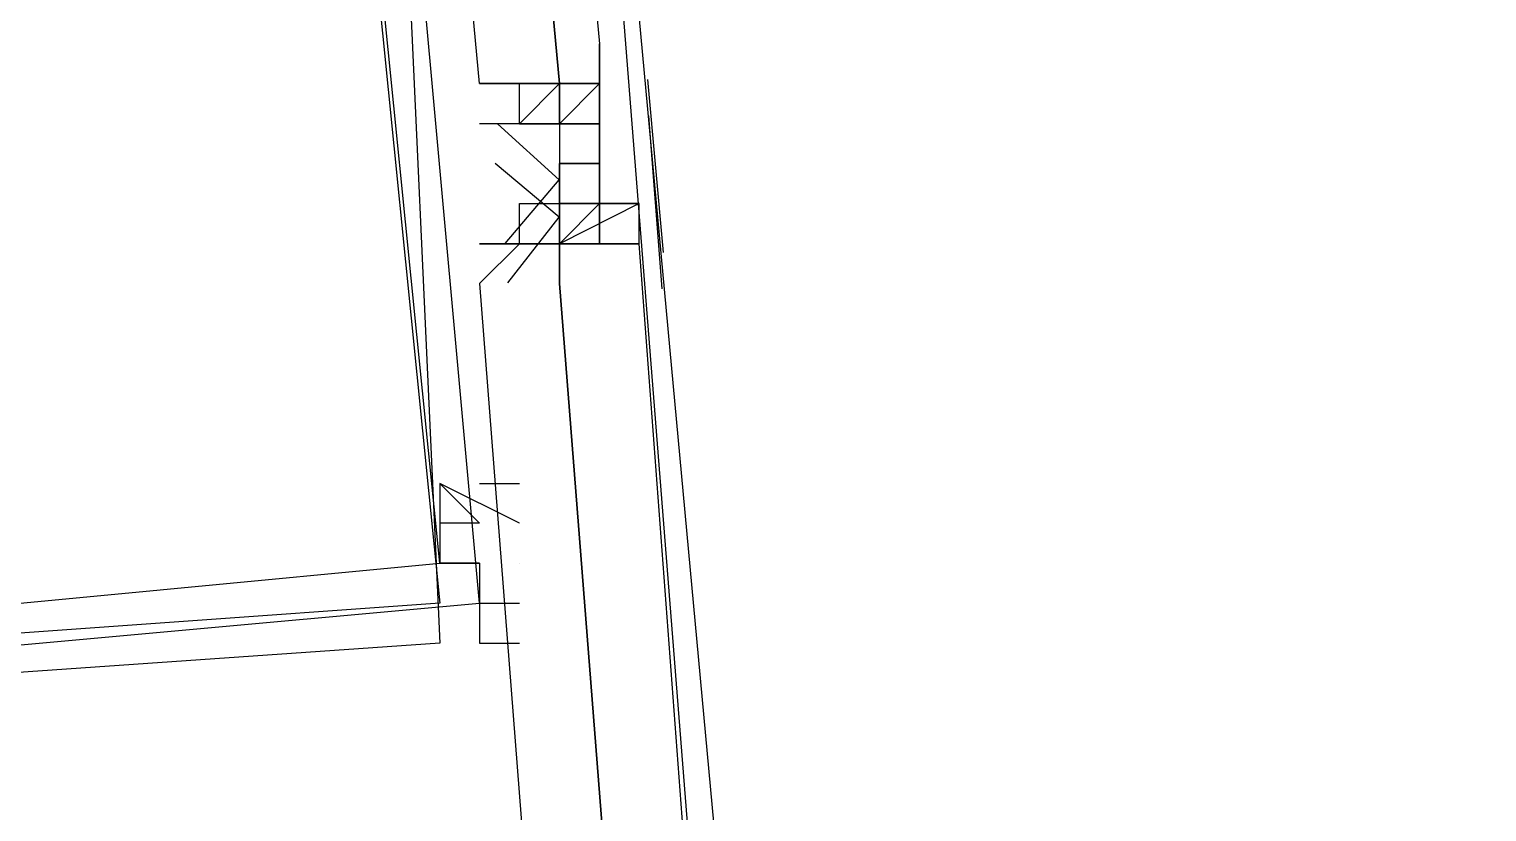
# Model space of a CAD drawing. Header units: feet. Extents: x -84 to 198, y -22 to 181.
# Drawn here: x 137.3697 to 137.8561, y 122.6148 to 122.876 of the extents above; entities that cross this region are included whole.
import ezdxf

# ---------------------------------------------------------------- set-up
doc = ezdxf.new("R2010")
doc.units = ezdxf.units.FT
doc.layers.add('A-LINEA', color=7, linetype='CONTINUOUS')

msp = doc.modelspace()

# ---------------------------------------------------------------- linework, layer by layer
at = {"layer": 'A-LINEA'}
for p, q in [((137.56, 122.8578), (137.56, 122.8711)), ((137.56, 122.8578), (137.56, 122.8711)), ((137.52, 122.8578), (137.52, 122.8578)), ((137.52, 122.8578), (137.52, 122.8578)), ((137.52, 122.8578), (137.52, 122.8578)), ((137.52, 122.8578), (137.52, 122.8578)), ((137.52, 122.8578), (137.52, 122.8578)), ((137.52, 122.8578), (137.52, 122.8578)), ((137.52, 122.8578), (137.52, 122.8578)), ((137.52, 122.8578), (137.52, 122.8578)), ((137.5333, 122.8578), (137.5333, 122.8578)), ((137.5333, 122.8578), (137.5333, 122.8578)), ((137.5333, 122.8444), (137.5333, 122.8578)), ((137.5333, 122.8578), (137.5333, 122.8578)), ((137.5333, 122.8578), (137.5333, 122.8578)), ((137.5333, 122.8578), (137.5333, 122.8578)), ((137.5467, 122.8578), (137.5333, 122.8578)), ((137.5333, 122.8578), (137.5333, 122.8578)), ((137.5333, 122.8578), (137.5333, 122.8578)), ((137.5333, 122.8578), (137.5333, 122.8578)), ((137.5333, 122.8578), (137.5333, 122.8578)), ((137.5333, 122.8578), (137.5333, 122.8578)), ((137.5333, 122.8578), (137.5333, 122.8578)), ((137.5333, 122.8578), (137.5333, 122.8578)), ((137.5333, 122.8444), (137.5333, 122.8578)), ((137.5333, 122.8578), (137.5333, 122.8578)), ((137.5333, 122.8578), (137.5333, 122.8578)), ((137.5333, 122.8578), (137.5333, 122.8578)), ((137.5467, 122.8578), (137.5333, 122.8578)), ((137.5333, 122.8578), (137.5333, 122.8578)), ((137.5333, 122.8578), (137.5333, 122.8578)), ((137.5333, 122.8578), (137.5333, 122.8578)), ((137.5333, 122.8578), (137.5333, 122.8578)), ((137.5333, 122.8578), (137.5333, 122.8578)), ((137.5467, 122.8578), (137.5467, 122.8578)), ((137.5467, 122.8444), (137.5467, 122.8578)), ((137.5467, 122.8578), (137.5467, 122.8578)), ((137.5467, 122.8578), (137.5467, 122.8578)), ((137.5467, 122.8578), (137.5467, 122.8578)), ((137.5467, 122.8578), (137.5467, 122.8578)), ((137.5467, 122.8578), (137.5467, 122.8578)), ((137.5467, 122.8578), (137.5467, 122.8578)), ((137.5467, 122.8578), (137.5467, 122.8578)), ((137.5467, 122.8578), (137.5467, 122.8578)), ((137.5467, 122.8578), (137.5467, 122.8578)), ((137.5467, 122.8578), (137.56, 122.8578)), ((137.5467, 122.8444), (137.5467, 122.8578)), ((137.5467, 122.8578), (137.56, 122.8578)), ((137.5467, 122.8578), (137.5467, 122.8578)), ((137.56, 122.8578), (137.5467, 122.8578)), ((137.5467, 122.8578), (137.5467, 122.8578)), ((137.5467, 122.8578), (137.5467, 122.8578)), ((137.56, 122.8578), (137.5467, 122.8578)), ((137.5467, 122.8578), (137.5467, 122.8578)), ((137.5467, 122.8578), (137.5467, 122.8578)), ((137.5467, 122.8578), (137.5467, 122.8444)), ((137.5467, 122.8578), (137.5467, 122.8578)), ((137.5467, 122.8578), (137.5467, 122.8444)), ((137.5467, 122.8578), (137.5467, 122.8578)), ((137.5467, 122.8578), (137.5467, 122.8578)), ((137.5467, 122.8578), (137.5467, 122.8578)), ((137.5467, 122.8578), (137.5467, 122.8578)), ((137.5467, 122.8578), (137.5467, 122.8578)), ((137.5467, 122.8444), (137.5467, 122.8578)), ((137.5467, 122.8444), (137.5467, 122.8578)), ((137.5467, 122.8578), (137.5467, 122.8578)), ((137.5467, 122.8444), (137.5467, 122.8578)), ((137.5467, 122.8578), (137.5467, 122.8578)), ((137.5467, 122.8578), (137.5467, 122.8578)), ((137.5467, 122.8578), (137.5467, 122.8578)), ((137.5467, 122.8578), (137.5467, 122.8578)), ((137.5467, 122.8578), (137.5467, 122.8578)), ((137.5467, 122.8578), (137.5467, 122.8578)), ((137.5467, 122.8578), (137.5467, 122.8578)), ((137.5467, 122.8578), (137.5467, 122.8578)), ((137.5467, 122.8578), (137.5467, 122.8578)), ((137.5467, 122.8578), (137.56, 122.8578)), ((137.5467, 122.8444), (137.5467, 122.8578)), ((137.5467, 122.8578), (137.56, 122.8578)), ((137.5467, 122.8578), (137.5467, 122.8578)), ((137.56, 122.8578), (137.5467, 122.8578)), ((137.5467, 122.8578), (137.5467, 122.8578)), ((137.5467, 122.8578), (137.5467, 122.8578)), ((137.56, 122.8578), (137.5467, 122.8578)), ((137.5467, 122.8578), (137.5467, 122.8578)), ((137.5467, 122.8578), (137.5467, 122.8578)), ((137.5467, 122.8578), (137.5467, 122.8444)), ((137.5467, 122.8578), (137.5467, 122.8578)), ((137.5467, 122.8578), (137.5467, 122.8444)), ((137.5467, 122.8578), (137.5467, 122.8578)), ((137.5467, 122.8578), (137.5467, 122.8578)), ((137.5467, 122.8578), (137.5467, 122.8578)), ((137.5467, 122.8578), (137.5467, 122.8578)), ((137.5467, 122.8578), (137.5467, 122.8578)), ((137.5467, 122.8444), (137.5467, 122.8578)), ((137.5467, 122.8444), (137.5467, 122.8578)), ((137.56, 122.8578), (137.56, 122.8578)), ((137.56, 122.8578), (137.56, 122.8578)), ((137.56, 122.8578), (137.56, 122.8578)), ((137.56, 122.8444), (137.56, 122.8578)), ((137.56, 122.8578), (137.56, 122.8578)), ((137.56, 122.8578), (137.56, 122.8578)), ((137.56, 122.8578), (137.56, 122.8578)), ((137.56, 122.8578), (137.56, 122.8578)), ((137.56, 122.8578), (137.56, 122.8578)), ((137.56, 122.8578), (137.56, 122.8578)), ((137.56, 122.8578), (137.56, 122.8578)), ((137.56, 122.8578), (137.56, 122.8578)), ((137.56, 122.8578), (137.56, 122.8578)), ((137.56, 122.8578), (137.56, 122.8578)), ((137.56, 122.8578), (137.56, 122.8578)), ((137.56, 122.8578), (137.56, 122.8578)), ((137.56, 122.8578), (137.56, 122.8578)), ((137.56, 122.8578), (137.56, 122.8578)), ((137.56, 122.8578), (137.56, 122.8444)), ((137.56, 122.8578), (137.56, 122.8578)), ((137.56, 122.8578), (137.56, 122.8578)), ((137.56, 122.8578), (137.56, 122.8578)), ((137.56, 122.8578), (137.56, 122.8578)), ((137.56, 122.8578), (137.56, 122.8578)), ((137.56, 122.8444), (137.56, 122.8578)), ((137.56, 122.8578), (137.56, 122.8578)), ((137.56, 122.8578), (137.56, 122.8578)), ((137.56, 122.8578), (137.56, 122.8578)), ((137.56, 122.8578), (137.56, 122.8578)), ((137.56, 122.8578), (137.56, 122.8578)), ((137.56, 122.8578), (137.56, 122.8578)), ((137.56, 122.8578), (137.56, 122.8578)), ((137.56, 122.8578), (137.56, 122.8578)), ((137.56, 122.8578), (137.56, 122.8578)), ((137.56, 122.8578), (137.56, 122.8578)), ((137.56, 122.8578), (137.56, 122.8578)), ((137.56, 122.8578), (137.56, 122.8578)), ((137.56, 122.8578), (137.56, 122.8578)), ((137.56, 122.8578), (137.56, 122.8578)), ((137.56, 122.8578), (137.56, 122.8444)), ((137.56, 122.8578), (137.56, 122.8578)), ((137.56, 122.8578), (137.56, 122.8578)), ((137.576, 122.8592), (137.5813, 122.8014)), ((137.576, 122.8592), (137.5813, 122.8014)), ((137.5764, 122.8471), (137.5808, 122.7893)), ((137.5764, 122.8471), (137.5808, 122.7893)), ((137.5333, 122.8444), (137.5467, 122.8444)), ((137.5333, 122.8444), (137.5333, 122.8444)), ((137.5333, 122.8444), (137.5333, 122.8444)), ((137.5333, 122.8444), (137.5333, 122.8444)), ((137.5333, 122.8444), (137.5467, 122.8444)), ((137.5333, 122.8444), (137.5333, 122.8444)), ((137.5333, 122.8444), (137.5333, 122.8444)), ((137.5333, 122.8444), (137.5467, 122.8444)), ((137.5333, 122.8444), (137.5333, 122.8444)), ((137.5333, 122.8444), (137.5333, 122.8444)), ((137.5333, 122.8444), (137.5333, 122.8444)), ((137.5333, 122.8444), (137.5333, 122.8444)), ((137.5333, 122.8444), (137.5333, 122.8444)), ((137.5333, 122.8444), (137.5333, 122.8444)), ((137.5333, 122.8444), (137.5333, 122.8444)), ((137.5333, 122.8444), (137.5333, 122.8444)), ((137.5333, 122.8444), (137.5333, 122.8444)), ((137.5333, 122.8444), (137.5333, 122.8444)), ((137.5333, 122.8444), (137.5333, 122.8444)), ((137.5333, 122.8444), (137.5333, 122.8444)), ((137.5333, 122.8444), (137.5333, 122.8444)), ((137.5333, 122.8444), (137.5333, 122.8444)), ((137.5467, 122.8444), (137.5333, 122.8444)), ((137.5333, 122.8444), (137.5333, 122.8444)), ((137.5333, 122.8444), (137.5467, 122.8444)), ((137.5333, 122.8444), (137.5333, 122.8444)), ((137.5333, 122.8444), (137.5333, 122.8444)), ((137.5333, 122.8444), (137.5333, 122.8444)), ((137.5333, 122.8444), (137.5467, 122.8444)), ((137.5333, 122.8444), (137.5333, 122.8444)), ((137.5333, 122.8444), (137.5333, 122.8444)), ((137.5333, 122.8444), (137.5467, 122.8444)), ((137.5333, 122.8444), (137.5333, 122.8444)), ((137.5333, 122.8444), (137.5333, 122.8444)), ((137.5333, 122.8444), (137.5333, 122.8444)), ((137.5333, 122.8444), (137.5333, 122.8444)), ((137.5333, 122.8444), (137.5333, 122.8444)), ((137.5333, 122.8444), (137.5333, 122.8444)), ((137.5333, 122.8444), (137.5333, 122.8444)), ((137.5333, 122.8444), (137.5333, 122.8444)), ((137.5333, 122.8444), (137.5333, 122.8444)), ((137.5333, 122.8444), (137.5333, 122.8444)), ((137.5333, 122.8444), (137.5333, 122.8444)), ((137.5333, 122.8444), (137.5333, 122.8444)), ((137.5333, 122.8444), (137.5333, 122.8444)), ((137.5333, 122.8444), (137.5333, 122.8444)), ((137.5467, 122.8444), (137.5333, 122.8444)), ((137.5333, 122.8444), (137.5333, 122.8444)), ((137.5467, 122.8444), (137.5467, 122.8444)), ((137.5467, 122.8444), (137.5467, 122.8444)), ((137.5467, 122.8444), (137.5467, 122.8444)), ((137.5467, 122.8444), (137.5467, 122.8444)), ((137.5467, 122.8444), (137.5467, 122.8444)), ((137.5467, 122.8444), (137.5467, 122.8444)), ((137.5467, 122.8444), (137.5467, 122.8444)), ((137.5467, 122.8444), (137.5467, 122.8444)), ((137.5467, 122.8444), (137.5467, 122.8444)), ((137.5467, 122.8444), (137.5467, 122.8444)), ((137.5467, 122.8444), (137.5467, 122.8444)), ((137.5467, 122.8444), (137.5467, 122.8444)), ((137.5467, 122.8444), (137.5467, 122.8444)), ((137.5467, 122.8444), (137.5467, 122.8444)), ((137.5467, 122.8444), (137.5467, 122.8444)), ((137.5467, 122.8444), (137.5467, 122.8444)), ((137.5467, 122.8444), (137.5467, 122.8444)), ((137.5467, 122.8444), (137.5467, 122.8444)), ((137.5467, 122.8444), (137.5467, 122.8444)), ((137.5467, 122.8444), (137.5467, 122.8444)), ((137.5467, 122.8444), (137.5467, 122.8444)), ((137.5467, 122.8444), (137.5467, 122.8444)), ((137.5467, 122.8444), (137.5467, 122.8444)), ((137.5467, 122.8444), (137.5467, 122.8444)), ((137.5467, 122.8444), (137.5467, 122.8444)), ((137.5467, 122.8444), (137.5467, 122.8444)), ((137.5467, 122.8444), (137.5467, 122.8444)), ((137.5467, 122.8444), (137.5467, 122.8444)), ((137.56, 122.8444), (137.5467, 122.8444)), ((137.5467, 122.8444), (137.5467, 122.8444)), ((137.5467, 122.8444), (137.5467, 122.8444)), ((137.5467, 122.8444), (137.5467, 122.8444)), ((137.5467, 122.8444), (137.5467, 122.8444)), ((137.5467, 122.8444), (137.5467, 122.8444)), ((137.5467, 122.8444), (137.5467, 122.8444)), ((137.5467, 122.8444), (137.5467, 122.8444)), ((137.5467, 122.8444), (137.5467, 122.8444)), ((137.5467, 122.8444), (137.5467, 122.8444)), ((137.5467, 122.8444), (137.5467, 122.8444)), ((137.5467, 122.8444), (137.5467, 122.8444)), ((137.5467, 122.8444), (137.56, 122.8444)), ((137.5467, 122.8444), (137.5467, 122.8444)), ((137.5467, 122.8444), (137.5467, 122.8311)), ((137.5467, 122.8444), (137.5467, 122.8311)), ((137.5467, 122.8444), (137.56, 122.8444)), ((137.5467, 122.8444), (137.5467, 122.8311)), ((137.5467, 122.8444), (137.56, 122.8444)), ((137.5467, 122.8444), (137.5467, 122.8444)), ((137.5467, 122.8444), (137.56, 122.8444)), ((137.5467, 122.8444), (137.5467, 122.8444)), ((137.5467, 122.8444), (137.5467, 122.8444)), ((137.5467, 122.8444), (137.5467, 122.8444)), ((137.5467, 122.8444), (137.5467, 122.8444)), ((137.5467, 122.8444), (137.5467, 122.8444)), ((137.5467, 122.8444), (137.5467, 122.8444)), ((137.5467, 122.8444), (137.5467, 122.8444)), ((137.5467, 122.8444), (137.5467, 122.8444)), ((137.5467, 122.8444), (137.5467, 122.8444)), ((137.5467, 122.8444), (137.5467, 122.8444)), ((137.5467, 122.8444), (137.5467, 122.8444)), ((137.5467, 122.8444), (137.5467, 122.8444)), ((137.5467, 122.8444), (137.5467, 122.8444)), ((137.5467, 122.8444), (137.5467, 122.8444)), ((137.5467, 122.8444), (137.5467, 122.8444)), ((137.5467, 122.8444), (137.5467, 122.8444)), ((137.5467, 122.8444), (137.5467, 122.8444)), ((137.5467, 122.8444), (137.5467, 122.8444)), ((137.5467, 122.8444), (137.5467, 122.8444)), ((137.5467, 122.8444), (137.5467, 122.8444)), ((137.5467, 122.8444), (137.5467, 122.8444)), ((137.5467, 122.8444), (137.5467, 122.8444)), ((137.5467, 122.8444), (137.5467, 122.8444)), ((137.5467, 122.8444), (137.5467, 122.8444)), ((137.5467, 122.8444), (137.5467, 122.8444)), ((137.5467, 122.8444), (137.5467, 122.8444)), ((137.5467, 122.8444), (137.5467, 122.8444)), ((137.5467, 122.8444), (137.5467, 122.8444)), ((137.5467, 122.8444), (137.5467, 122.8444)), ((137.5467, 122.8444), (137.5467, 122.8444)), ((137.5467, 122.8444), (137.5467, 122.8444)), ((137.5467, 122.8444), (137.5467, 122.8444)), ((137.5467, 122.8444), (137.5467, 122.8444)), ((137.5467, 122.8444), (137.5467, 122.8444)), ((137.5467, 122.8444), (137.5467, 122.8444)), ((137.5467, 122.8444), (137.5467, 122.8444)), ((137.5467, 122.8444), (137.5467, 122.8444)), ((137.5467, 122.8444), (137.5467, 122.8444)), ((137.56, 122.8444), (137.5467, 122.8444)), ((137.5467, 122.8444), (137.5467, 122.8444)), ((137.5467, 122.8444), (137.5467, 122.8444)), ((137.5467, 122.8444), (137.5467, 122.8444)), ((137.5467, 122.8444), (137.5467, 122.8444)), ((137.5467, 122.8444), (137.5467, 122.8444)), ((137.5467, 122.8444), (137.5467, 122.8444)), ((137.5467, 122.8444), (137.5467, 122.8444)), ((137.5467, 122.8444), (137.5467, 122.8444)), ((137.5467, 122.8444), (137.5467, 122.8444)), ((137.5467, 122.8444), (137.5467, 122.8444)), ((137.5467, 122.8444), (137.5467, 122.8444)), ((137.5467, 122.8444), (137.56, 122.8444)), ((137.5467, 122.8444), (137.5467, 122.8444)), ((137.5467, 122.8444), (137.5467, 122.8311)), ((137.5467, 122.8444), (137.5467, 122.8311)), ((137.5467, 122.8444), (137.56, 122.8444)), ((137.5467, 122.8444), (137.5467, 122.8311)), ((137.5467, 122.8444), (137.56, 122.8444)), ((137.5467, 122.8444), (137.5467, 122.8444)), ((137.5467, 122.8444), (137.56, 122.8444)), ((137.5467, 122.8444), (137.5467, 122.8444)), ((137.5467, 122.8444), (137.5467, 122.8444)), ((137.5467, 122.8444), (137.5467, 122.8444)), ((137.5467, 122.8444), (137.5467, 122.8444)), ((137.5467, 122.8444), (137.5467, 122.8444)), ((137.5467, 122.8444), (137.5467, 122.8444)), ((137.5467, 122.8444), (137.5467, 122.8444)), ((137.5467, 122.8444), (137.5467, 122.8444)), ((137.5467, 122.8444), (137.5467, 122.8444)), ((137.5467, 122.8444), (137.5467, 122.8444)), ((137.56, 122.8444), (137.56, 122.8444)), ((137.56, 122.8444), (137.56, 122.8444)), ((137.56, 122.8311), (137.56, 122.8444)), ((137.56, 122.8444), (137.56, 122.8444)), ((137.56, 122.8311), (137.56, 122.8444)), ((137.56, 122.8444), (137.56, 122.8444)), ((137.56, 122.8444), (137.56, 122.8444)), ((137.56, 122.8444), (137.56, 122.8444)), ((137.56, 122.8444), (137.56, 122.8444)), ((137.56, 122.8444), (137.56, 122.8444)), ((137.56, 122.8444), (137.56, 122.8444)), ((137.56, 122.8444), (137.56, 122.8444)), ((137.56, 122.8444), (137.56, 122.8444)), ((137.56, 122.8444), (137.56, 122.8444)), ((137.56, 122.8444), (137.56, 122.8444)), ((137.56, 122.8444), (137.56, 122.8444)), ((137.56, 122.8444), (137.56, 122.8444)), ((137.56, 122.8444), (137.56, 122.8444)), ((137.56, 122.8444), (137.56, 122.8311)), ((137.56, 122.8444), (137.56, 122.8444)), ((137.56, 122.8444), (137.56, 122.8444)), ((137.56, 122.8444), (137.56, 122.8311)), ((137.56, 122.8444), (137.56, 122.8444)), ((137.56, 122.8444), (137.56, 122.8444)), ((137.56, 122.8444), (137.56, 122.8444)), ((137.56, 122.8444), (137.56, 122.8444)), ((137.56, 122.8444), (137.56, 122.8444)), ((137.56, 122.8444), (137.56, 122.8444)), ((137.56, 122.8444), (137.56, 122.8444)), ((137.56, 122.8444), (137.56, 122.8444)), ((137.56, 122.8444), (137.56, 122.8444)), ((137.56, 122.8444), (137.56, 122.8444)), ((137.56, 122.8444), (137.56, 122.8444)), ((137.56, 122.8444), (137.56, 122.8444)), ((137.56, 122.8444), (137.56, 122.8444)), ((137.56, 122.8444), (137.56, 122.8444)), ((137.56, 122.8444), (137.56, 122.8444)), ((137.56, 122.8444), (137.56, 122.8444)), ((137.56, 122.8444), (137.56, 122.8444)), ((137.56, 122.8444), (137.56, 122.8444)), ((137.56, 122.8444), (137.56, 122.8444)), ((137.56, 122.8444), (137.56, 122.8444)), ((137.56, 122.8444), (137.56, 122.8444)), ((137.56, 122.8444), (137.56, 122.8444)), ((137.56, 122.8444), (137.56, 122.8444)), ((137.56, 122.8311), (137.56, 122.8444)), ((137.56, 122.8444), (137.56, 122.8444)), ((137.56, 122.8311), (137.56, 122.8444)), ((137.56, 122.8444), (137.56, 122.8444)), ((137.56, 122.8444), (137.56, 122.8444)), ((137.56, 122.8444), (137.56, 122.8444)), ((137.56, 122.8444), (137.56, 122.8444)), ((137.56, 122.8444), (137.56, 122.8444)), ((137.56, 122.8444), (137.56, 122.8444)), ((137.56, 122.8444), (137.56, 122.8444)), ((137.56, 122.8444), (137.56, 122.8444)), ((137.56, 122.8444), (137.56, 122.8444)), ((137.56, 122.8444), (137.56, 122.8444)), ((137.56, 122.8444), (137.56, 122.8444)), ((137.56, 122.8444), (137.56, 122.8444)), ((137.56, 122.8444), (137.56, 122.8444)), ((137.56, 122.8444), (137.56, 122.8311)), ((137.56, 122.8444), (137.56, 122.8444)), ((137.56, 122.8444), (137.56, 122.8444)), ((137.56, 122.8444), (137.56, 122.8311)), ((137.56, 122.8444), (137.56, 122.8444)), ((137.56, 122.8444), (137.56, 122.8444)), ((137.56, 122.8444), (137.56, 122.8444)), ((137.56, 122.8444), (137.56, 122.8444)), ((137.56, 122.8444), (137.56, 122.8444)), ((137.56, 122.8444), (137.56, 122.8444)), ((137.56, 122.8444), (137.56, 122.8444)), ((137.56, 122.8444), (137.56, 122.8444)), ((137.56, 122.8444), (137.56, 122.8444)), ((137.56, 122.8444), (137.56, 122.8444)), ((137.56, 122.8444), (137.56, 122.8444)), ((137.56, 122.8444), (137.56, 122.8444)), ((137.56, 122.8444), (137.56, 122.8444)), ((137.56, 122.8444), (137.56, 122.8444)), ((137.56, 122.8444), (137.56, 122.8444)), ((137.56, 122.8444), (137.56, 122.8444)), ((137.56, 122.8444), (137.56, 122.8444)), ((137.56, 122.8444), (137.56, 122.8444)), ((137.56, 122.8444), (137.56, 122.8444)), ((137.56, 122.8444), (137.56, 122.8444)), ((137.56, 122.8444), (137.56, 122.8444)), ((137.5467, 122.8311), (137.5467, 122.8311)), ((137.5467, 122.8311), (137.5467, 122.8311)), ((137.5467, 122.8311), (137.5467, 122.8311)), ((137.56, 122.8311), (137.5467, 122.8311)), ((137.5467, 122.8311), (137.5467, 122.8311)), ((137.5467, 122.8311), (137.5467, 122.8311)), ((137.5467, 122.8311), (137.56, 122.8311)), ((137.5467, 122.8311), (137.5467, 122.8311)), ((137.5467, 122.8311), (137.5467, 122.8311)), ((137.5467, 122.8311), (137.5467, 122.8311)), ((137.5467, 122.8311), (137.5467, 122.8311)), ((137.5467, 122.8311), (137.5467, 122.8311)), ((137.5467, 122.8311), (137.5467, 122.8311)), ((137.5467, 122.8311), (137.5467, 122.8311)), ((137.5467, 122.8311), (137.5467, 122.8311)), ((137.5467, 122.8178), (137.5467, 122.8311)), ((137.5467, 122.8311), (137.5467, 122.8311)), ((137.5467, 122.8178), (137.5467, 122.8311)), ((137.5467, 122.8178), (137.5467, 122.8311)), ((137.5467, 122.8311), (137.5467, 122.8311)), ((137.5467, 122.8311), (137.5467, 122.8311)), ((137.5467, 122.8311), (137.5467, 122.8311)), ((137.5467, 122.8311), (137.5467, 122.8311)), ((137.5467, 122.8311), (137.5467, 122.8311)), ((137.56, 122.8311), (137.5467, 122.8311)), ((137.5467, 122.8311), (137.5467, 122.8178)), ((137.5467, 122.8311), (137.56, 122.8311)), ((137.5467, 122.8311), (137.5467, 122.8311)), ((137.5467, 122.8311), (137.5467, 122.8311)), ((137.5467, 122.8311), (137.5467, 122.8311)), ((137.5467, 122.8311), (137.5467, 122.8311)), ((137.5467, 122.8311), (137.5467, 122.8311)), ((137.5467, 122.8311), (137.5467, 122.8311)), ((137.5467, 122.8311), (137.5467, 122.8311)), ((137.5467, 122.8311), (137.5467, 122.8311)), ((137.5467, 122.8311), (137.5467, 122.8178)), ((137.5467, 122.8311), (137.5467, 122.8311)), ((137.5467, 122.8311), (137.5467, 122.8311)), ((137.5467, 122.8311), (137.5467, 122.8311)), ((137.5467, 122.8311), (137.5467, 122.8311)), ((137.5467, 122.8311), (137.5467, 122.8311)), ((137.5467, 122.8311), (137.5467, 122.8311)), ((137.5467, 122.8311), (137.5467, 122.8311)), ((137.5467, 122.8311), (137.5467, 122.8311)), ((137.5467, 122.8311), (137.5467, 122.8311)), ((137.5467, 122.8311), (137.5467, 122.8311)), ((137.5467, 122.8311), (137.5467, 122.8311)), ((137.5467, 122.8311), (137.5467, 122.8311)), ((137.5467, 122.8311), (137.5467, 122.8311)), ((137.5467, 122.8311), (137.5467, 122.8311)), ((137.5467, 122.8311), (137.5467, 122.8311)), ((137.5467, 122.8311), (137.5467, 122.8311)), ((137.5467, 122.8311), (137.5467, 122.8311)), ((137.5467, 122.8311), (137.5467, 122.8311)), ((137.5467, 122.8311), (137.5467, 122.8311)), ((137.5467, 122.8311), (137.5467, 122.8311)), ((137.5467, 122.8311), (137.5467, 122.8311)), ((137.5467, 122.8311), (137.5467, 122.8311)), ((137.5467, 122.8311), (137.5467, 122.8311)), ((137.5467, 122.8311), (137.5467, 122.8311)), ((137.5467, 122.8311), (137.5467, 122.8311)), ((137.5467, 122.8311), (137.5467, 122.8311)), ((137.5467, 122.8311), (137.5467, 122.8311)), ((137.5467, 122.8311), (137.5467, 122.8311)), ((137.56, 122.8311), (137.5467, 122.8311)), ((137.5467, 122.8311), (137.5467, 122.8311)), ((137.5467, 122.8311), (137.5467, 122.8311)), ((137.5467, 122.8311), (137.56, 122.8311)), ((137.5467, 122.8311), (137.5467, 122.8311)), ((137.5467, 122.8311), (137.5467, 122.8311)), ((137.5467, 122.8311), (137.5467, 122.8311)), ((137.5467, 122.8311), (137.5467, 122.8311)), ((137.5467, 122.8311), (137.5467, 122.8311)), ((137.5467, 122.8311), (137.5467, 122.8311)), ((137.5467, 122.8311), (137.5467, 122.8311)), ((137.5467, 122.8311), (137.5467, 122.8311)), ((137.5467, 122.8178), (137.5467, 122.8311)), ((137.5467, 122.8311), (137.5467, 122.8311)), ((137.5467, 122.8178), (137.5467, 122.8311)), ((137.5467, 122.8178), (137.5467, 122.8311)), ((137.5467, 122.8311), (137.5467, 122.8311)), ((137.5467, 122.8311), (137.5467, 122.8311)), ((137.5467, 122.8311), (137.5467, 122.8311)), ((137.5467, 122.8311), (137.5467, 122.8311)), ((137.5467, 122.8311), (137.5467, 122.8311)), ((137.56, 122.8311), (137.5467, 122.8311)), ((137.5467, 122.8311), (137.5467, 122.8178)), ((137.5467, 122.8311), (137.56, 122.8311)), ((137.5467, 122.8311), (137.5467, 122.8311)), ((137.5467, 122.8311), (137.5467, 122.8311)), ((137.5467, 122.8311), (137.5467, 122.8311)), ((137.5467, 122.8311), (137.5467, 122.8311)), ((137.5467, 122.8311), (137.5467, 122.8311)), ((137.5467, 122.8311), (137.5467, 122.8311)), ((137.5467, 122.8311), (137.5467, 122.8311)), ((137.5467, 122.8311), (137.5467, 122.8311)), ((137.5467, 122.8311), (137.5467, 122.8178)), ((137.5467, 122.8311), (137.5467, 122.8311)), ((137.5467, 122.8311), (137.5467, 122.8311)), ((137.5467, 122.8311), (137.5467, 122.8311)), ((137.5467, 122.8311), (137.5467, 122.8311)), ((137.5467, 122.8311), (137.5467, 122.8311)), ((137.5467, 122.8311), (137.5467, 122.8311)), ((137.5467, 122.8311), (137.5467, 122.8311)), ((137.5467, 122.8311), (137.5467, 122.8311)), ((137.5467, 122.8311), (137.5467, 122.8311)), ((137.5467, 122.8311), (137.5467, 122.8311)), ((137.5467, 122.8311), (137.5467, 122.8311)), ((137.5467, 122.8311), (137.5467, 122.8311)), ((137.5467, 122.8311), (137.5467, 122.8311)), ((137.5467, 122.8311), (137.5467, 122.8311)), ((137.5467, 122.8311), (137.5467, 122.8311)), ((137.5467, 122.8311), (137.5467, 122.8311)), ((137.5467, 122.8311), (137.5467, 122.8311)), ((137.5467, 122.8311), (137.5467, 122.8311)), ((137.5467, 122.8311), (137.5467, 122.8311)), ((137.5467, 122.8311), (137.5467, 122.8311)), ((137.5467, 122.8311), (137.5467, 122.8311)), ((137.5467, 122.8311), (137.5467, 122.8311)), ((137.5467, 122.8311), (137.5467, 122.8311)), ((137.5467, 122.8311), (137.5467, 122.8311)), ((137.5467, 122.8311), (137.5467, 122.8311)), ((137.56, 122.8311), (137.56, 122.8311)), ((137.56, 122.8311), (137.56, 122.8311)), ((137.56, 122.8311), (137.56, 122.8311)), ((137.56, 122.8311), (137.56, 122.8311)), ((137.56, 122.8311), (137.56, 122.8311)), ((137.56, 122.8178), (137.56, 122.8311)), ((137.56, 122.8311), (137.56, 122.8311)), ((137.56, 122.8178), (137.56, 122.8311)), ((137.56, 122.8311), (137.56, 122.8311)), ((137.56, 122.8311), (137.56, 122.8311)), ((137.56, 122.8311), (137.56, 122.8311)), ((137.56, 122.8311), (137.56, 122.8311)), ((137.56, 122.8311), (137.56, 122.8311)), ((137.56, 122.8311), (137.56, 122.8311)), ((137.56, 122.8311), (137.56, 122.8311)), ((137.56, 122.8311), (137.56, 122.8311)), ((137.56, 122.8311), (137.56, 122.8311)), ((137.56, 122.8311), (137.56, 122.8178)), ((137.56, 122.8311), (137.56, 122.8311)), ((137.56, 122.8311), (137.56, 122.8311)), ((137.56, 122.8311), (137.56, 122.8311)), ((137.56, 122.8311), (137.56, 122.8311)), ((137.56, 122.8311), (137.56, 122.8311)), ((137.56, 122.8311), (137.56, 122.8311)), ((137.56, 122.8311), (137.56, 122.8311)), ((137.56, 122.8311), (137.56, 122.8178)), ((137.56, 122.8311), (137.56, 122.8311)), ((137.56, 122.8311), (137.56, 122.8178)), ((137.56, 122.8311), (137.56, 122.8311)), ((137.56, 122.8311), (137.56, 122.8311)), ((137.56, 122.8311), (137.56, 122.8311)), ((137.56, 122.8311), (137.56, 122.8311)), ((137.56, 122.8311), (137.56, 122.8178)), ((137.56, 122.8311), (137.56, 122.8311)), ((137.56, 122.8311), (137.56, 122.8178)), ((137.56, 122.8311), (137.56, 122.8178)), ((137.56, 122.8311), (137.56, 122.8311)), ((137.56, 122.8311), (137.56, 122.8311)), ((137.56, 122.8311), (137.56, 122.8311)), ((137.56, 122.8311), (137.56, 122.8311)), ((137.56, 122.8311), (137.56, 122.8311)), ((137.56, 122.8311), (137.56, 122.8311)), ((137.56, 122.8311), (137.56, 122.8311)), ((137.56, 122.8311), (137.56, 122.8311)), ((137.56, 122.8311), (137.56, 122.8311)), ((137.56, 122.8311), (137.56, 122.8311)), ((137.56, 122.8311), (137.56, 122.8311)), ((137.56, 122.8311), (137.56, 122.8311)), ((137.56, 122.8311), (137.56, 122.8311)), ((137.56, 122.8178), (137.56, 122.8311)), ((137.56, 122.8311), (137.56, 122.8311)), ((137.56, 122.8311), (137.56, 122.8311)), ((137.56, 122.8178), (137.56, 122.8311)), ((137.56, 122.8311), (137.56, 122.8311)), ((137.56, 122.8311), (137.56, 122.8311)), ((137.56, 122.8311), (137.56, 122.8311)), ((137.56, 122.8311), (137.56, 122.8311)), ((137.56, 122.8311), (137.56, 122.8311)), ((137.56, 122.8311), (137.56, 122.8311)), ((137.56, 122.8311), (137.56, 122.8311)), ((137.56, 122.8178), (137.56, 122.8311)), ((137.56, 122.8311), (137.56, 122.8311)), ((137.56, 122.8178), (137.56, 122.8311)), ((137.56, 122.8311), (137.56, 122.8311)), ((137.56, 122.8311), (137.56, 122.8311)), ((137.56, 122.8311), (137.56, 122.8311)), ((137.56, 122.8311), (137.56, 122.8311)), ((137.56, 122.8311), (137.56, 122.8311)), ((137.56, 122.8311), (137.56, 122.8311)), ((137.56, 122.8311), (137.56, 122.8311)), ((137.56, 122.8311), (137.56, 122.8311)), ((137.56, 122.8311), (137.56, 122.8311)), ((137.56, 122.8311), (137.56, 122.8178)), ((137.56, 122.8311), (137.56, 122.8311)), ((137.56, 122.8311), (137.56, 122.8311)), ((137.56, 122.8311), (137.56, 122.8311)), ((137.56, 122.8311), (137.56, 122.8311)), ((137.56, 122.8311), (137.56, 122.8311)), ((137.56, 122.8311), (137.56, 122.8311)), ((137.56, 122.8311), (137.56, 122.8311)), ((137.56, 122.8311), (137.56, 122.8178)), ((137.56, 122.8311), (137.56, 122.8311)), ((137.56, 122.8311), (137.56, 122.8178)), ((137.56, 122.8311), (137.56, 122.8311)), ((137.56, 122.8311), (137.56, 122.8311)), ((137.56, 122.8311), (137.56, 122.8311)), ((137.56, 122.8311), (137.56, 122.8311)), ((137.56, 122.8311), (137.56, 122.8178)), ((137.56, 122.8311), (137.56, 122.8311)), ((137.56, 122.8311), (137.56, 122.8178)), ((137.56, 122.8311), (137.56, 122.8178)), ((137.56, 122.8311), (137.56, 122.8311)), ((137.56, 122.8311), (137.56, 122.8311)), ((137.56, 122.8311), (137.56, 122.8311)), ((137.56, 122.8311), (137.56, 122.8311)), ((137.56, 122.8311), (137.56, 122.8311)), ((137.56, 122.8311), (137.56, 122.8311)), ((137.56, 122.8311), (137.56, 122.8311)), ((137.56, 122.8311), (137.56, 122.8311)), ((137.56, 122.8311), (137.56, 122.8311)), ((137.56, 122.8311), (137.56, 122.8311)), ((137.56, 122.8311), (137.56, 122.8311)), ((137.56, 122.8311), (137.56, 122.8311)), ((137.56, 122.8311), (137.56, 122.8311)), ((137.56, 122.8178), (137.56, 122.8311)), ((137.56, 122.8311), (137.56, 122.8311)), ((137.56, 122.8311), (137.56, 122.8311)), ((137.56, 122.8178), (137.56, 122.8311)), ((137.56, 122.8311), (137.56, 122.8311)), ((137.56, 122.8311), (137.56, 122.8311)), ((137.5333, 122.8044), (137.5333, 122.8178)), ((137.5333, 122.8044), (137.5333, 122.8178)), ((137.5333, 122.8178), (137.5333, 122.8178)), ((137.5333, 122.8178), (137.5333, 122.8178)), ((137.5333, 122.8178), (137.5467, 122.8178)), ((137.5333, 122.8178), (137.5333, 122.8178)), ((137.5333, 122.8044), (137.5333, 122.8178)), ((137.5333, 122.8178), (137.5333, 122.8178)), ((137.5333, 122.8044), (137.5333, 122.8178)), ((137.5333, 122.8044), (137.5333, 122.8178)), ((137.5333, 122.8178), (137.5333, 122.8178)), ((137.5333, 122.8178), (137.5333, 122.8178)), ((137.5333, 122.8178), (137.5333, 122.8178)), ((137.5333, 122.8044), (137.5333, 122.8178)), ((137.5333, 122.8044), (137.5333, 122.8178)), ((137.5333, 122.8178), (137.5333, 122.8178)), ((137.5333, 122.8178), (137.5333, 122.8178)), ((137.5333, 122.8178), (137.5467, 122.8178)), ((137.5333, 122.8178), (137.5333, 122.8178)), ((137.5333, 122.8044), (137.5333, 122.8178)), ((137.5333, 122.8178), (137.5333, 122.8178)), ((137.5333, 122.8044), (137.5333, 122.8178)), ((137.5333, 122.8044), (137.5333, 122.8178)), ((137.5333, 122.8178), (137.5333, 122.8178)), ((137.5333, 122.8178), (137.5333, 122.8178)), ((137.5333, 122.8178), (137.5333, 122.8178)), ((137.5467, 122.8178), (137.5467, 122.8178)), ((137.5467, 122.8178), (137.5467, 122.8178)), ((137.5467, 122.8178), (137.5467, 122.8178)), ((137.5467, 122.8178), (137.5467, 122.8178)), ((137.5467, 122.8178), (137.5467, 122.8178)), ((137.5467, 122.8178), (137.5467, 122.8178)), ((137.5467, 122.8178), (137.5467, 122.8178)), ((137.5467, 122.8178), (137.5467, 122.8178)), ((137.5467, 122.8044), (137.5467, 122.8178)), ((137.5467, 122.8178), (137.5467, 122.8178)), ((137.5467, 122.8178), (137.5467, 122.8044)), ((137.5467, 122.8178), (137.5467, 122.8178)), ((137.5467, 122.8178), (137.5467, 122.8178)), ((137.5467, 122.8178), (137.5467, 122.8178)), ((137.5467, 122.8178), (137.5467, 122.8178)), ((137.5467, 122.8178), (137.5467, 122.8178)), ((137.5467, 122.8178), (137.5467, 122.8178)), ((137.5467, 122.8178), (137.5467, 122.8178)), ((137.5467, 122.8178), (137.56, 122.8178)), ((137.5467, 122.8178), (137.5467, 122.8044)), ((137.5467, 122.8178), (137.5467, 122.8044)), ((137.5467, 122.8178), (137.5467, 122.8178)), ((137.5467, 122.8178), (137.5467, 122.8178)), ((137.5467, 122.8178), (137.5467, 122.8178)), ((137.5467, 122.8178), (137.5467, 122.8178)), ((137.5467, 122.8178), (137.56, 122.8178)), ((137.5467, 122.8178), (137.5467, 122.8178)), ((137.5467, 122.8178), (137.5467, 122.8178)), ((137.5467, 122.8178), (137.5467, 122.8178)), ((137.5467, 122.8178), (137.5467, 122.8178)), ((137.5467, 122.8178), (137.5467, 122.8178)), ((137.5467, 122.8178), (137.5467, 122.8178)), ((137.56, 122.8178), (137.5467, 122.8178)), ((137.5467, 122.8044), (137.5467, 122.8178)), ((137.5467, 122.8178), (137.5467, 122.8178)), ((137.5467, 122.8178), (137.56, 122.8178)), ((137.5467, 122.8044), (137.5467, 122.8178)), ((137.5467, 122.8178), (137.5467, 122.8178)), ((137.5467, 122.8178), (137.5467, 122.8178)), ((137.5467, 122.8178), (137.56, 122.8178)), ((137.5467, 122.8178), (137.5467, 122.8178)), ((137.5467, 122.8178), (137.5467, 122.8178)), ((137.56, 122.8178), (137.5467, 122.8044)), ((137.5467, 122.8178), (137.5467, 122.8178)), ((137.5467, 122.8178), (137.5467, 122.8178)), ((137.56, 122.8178), (137.5467, 122.8178)), ((137.5467, 122.8178), (137.5467, 122.8178)), ((137.5467, 122.8178), (137.5467, 122.8178)), ((137.56, 122.8178), (137.5467, 122.8178)), ((137.5467, 122.8178), (137.5467, 122.8178)), ((137.5467, 122.8044), (137.5467, 122.8178)), ((137.5467, 122.8044), (137.5467, 122.8178)), ((137.5467, 122.8044), (137.5467, 122.8178)), ((137.5467, 122.8178), (137.5467, 122.8178)), ((137.5467, 122.8178), (137.5467, 122.8178)), ((137.5467, 122.8178), (137.5467, 122.8178)), ((137.5467, 122.8178), (137.5467, 122.8178)), ((137.5467, 122.8178), (137.5467, 122.8178)), ((137.5467, 122.8178), (137.5467, 122.8178)), ((137.5467, 122.8178), (137.5467, 122.8178)), ((137.5467, 122.8178), (137.5467, 122.8178)), ((137.5467, 122.8044), (137.5467, 122.8178)), ((137.5467, 122.8178), (137.5467, 122.8178)), ((137.5467, 122.8178), (137.5467, 122.8044)), ((137.5467, 122.8178), (137.5467, 122.8178)), ((137.5467, 122.8178), (137.5467, 122.8178)), ((137.5467, 122.8178), (137.5467, 122.8178)), ((137.5467, 122.8178), (137.5467, 122.8178)), ((137.5467, 122.8178), (137.5467, 122.8178)), ((137.5467, 122.8178), (137.5467, 122.8178)), ((137.5467, 122.8178), (137.5467, 122.8178)), ((137.5467, 122.8178), (137.56, 122.8178)), ((137.5467, 122.8178), (137.5467, 122.8044)), ((137.5467, 122.8178), (137.5467, 122.8044)), ((137.5467, 122.8178), (137.5467, 122.8178)), ((137.5467, 122.8178), (137.5467, 122.8178)), ((137.5467, 122.8178), (137.5467, 122.8178)), ((137.5467, 122.8178), (137.5467, 122.8178)), ((137.5467, 122.8178), (137.56, 122.8178)), ((137.5467, 122.8178), (137.5467, 122.8178)), ((137.5467, 122.8178), (137.5467, 122.8178)), ((137.5467, 122.8178), (137.5467, 122.8178)), ((137.5467, 122.8178), (137.5467, 122.8178)), ((137.5467, 122.8178), (137.5467, 122.8178)), ((137.5467, 122.8178), (137.5467, 122.8178)), ((137.56, 122.8178), (137.5467, 122.8178)), ((137.5467, 122.8044), (137.5467, 122.8178)), ((137.5467, 122.8178), (137.5467, 122.8178)), ((137.5467, 122.8178), (137.56, 122.8178)), ((137.5467, 122.8044), (137.5467, 122.8178)), ((137.5467, 122.8178), (137.5467, 122.8178)), ((137.5467, 122.8178), (137.5467, 122.8178)), ((137.5467, 122.8178), (137.56, 122.8178)), ((137.5467, 122.8178), (137.5467, 122.8178)), ((137.5467, 122.8178), (137.5467, 122.8178)), ((137.56, 122.8178), (137.5467, 122.8044)), ((137.5467, 122.8178), (137.5467, 122.8178)), ((137.5467, 122.8178), (137.5467, 122.8178)), ((137.56, 122.8178), (137.5467, 122.8178)), ((137.5467, 122.8178), (137.5467, 122.8178)), ((137.5467, 122.8178), (137.5467, 122.8178)), ((137.56, 122.8178), (137.5467, 122.8178)), ((137.5467, 122.8178), (137.5467, 122.8178)), ((137.5467, 122.8044), (137.5467, 122.8178)), ((137.5467, 122.8044), (137.5467, 122.8178)), ((137.5467, 122.8044), (137.5467, 122.8178)), ((137.56, 122.8178), (137.5733, 122.8178)), ((137.56, 122.8178), (137.56, 122.8178)), ((137.56, 122.8178), (137.56, 122.8178)), ((137.56, 122.8178), (137.56, 122.8178)), ((137.56, 122.8178), (137.56, 122.8178)), ((137.56, 122.8178), (137.56, 122.8178)), ((137.56, 122.8178), (137.56, 122.8178)), ((137.56, 122.8178), (137.56, 122.8178)), ((137.56, 122.8178), (137.56, 122.8178)), ((137.56, 122.8178), (137.56, 122.8178)), ((137.56, 122.8178), (137.56, 122.8178)), ((137.56, 122.8178), (137.56, 122.8178)), ((137.56, 122.8178), (137.56, 122.8178)), ((137.56, 122.8044), (137.56, 122.8178)), ((137.56, 122.8178), (137.56, 122.8178)), ((137.56, 122.8178), (137.56, 122.8178)), ((137.5733, 122.8178), (137.56, 122.8178)), ((137.56, 122.8178), (137.56, 122.8178)), ((137.56, 122.8178), (137.56, 122.8178)), ((137.56, 122.8178), (137.56, 122.8178)), ((137.56, 122.8178), (137.56, 122.8178)), ((137.56, 122.8178), (137.56, 122.8178)), ((137.56, 122.8178), (137.56, 122.8178)), ((137.56, 122.8178), (137.56, 122.8178)), ((137.56, 122.8178), (137.56, 122.8178)), ((137.56, 122.8178), (137.56, 122.8178)), ((137.56, 122.8178), (137.56, 122.8178)), ((137.56, 122.8178), (137.56, 122.8178)), ((137.56, 122.8178), (137.56, 122.8178)), ((137.56, 122.8178), (137.56, 122.8178)), ((137.56, 122.8178), (137.56, 122.8178)), ((137.56, 122.8178), (137.56, 122.8044)), ((137.56, 122.8178), (137.56, 122.8178)), ((137.56, 122.8178), (137.56, 122.8178)), ((137.56, 122.8178), (137.56, 122.8044)), ((137.56, 122.8178), (137.56, 122.8178)), ((137.56, 122.8178), (137.56, 122.8178)), ((137.56, 122.8178), (137.56, 122.8178)), ((137.56, 122.8178), (137.56, 122.8178)), ((137.56, 122.8178), (137.56, 122.8178)), ((137.56, 122.8178), (137.56, 122.8178)), ((137.56, 122.8178), (137.5733, 122.8178)), ((137.56, 122.8178), (137.56, 122.8178)), ((137.56, 122.8178), (137.56, 122.8178)), ((137.56, 122.8178), (137.56, 122.8178)), ((137.56, 122.8178), (137.56, 122.8178)), ((137.56, 122.8178), (137.56, 122.8178)), ((137.56, 122.8178), (137.56, 122.8178)), ((137.56, 122.8178), (137.56, 122.8178)), ((137.56, 122.8178), (137.56, 122.8178)), ((137.56, 122.8178), (137.56, 122.8178)), ((137.56, 122.8178), (137.56, 122.8178)), ((137.56, 122.8178), (137.56, 122.8178)), ((137.56, 122.8178), (137.56, 122.8178)), ((137.56, 122.8044), (137.56, 122.8178)), ((137.56, 122.8178), (137.56, 122.8178)), ((137.56, 122.8178), (137.56, 122.8178)), ((137.5733, 122.8178), (137.56, 122.8178)), ((137.56, 122.8178), (137.56, 122.8178)), ((137.56, 122.8178), (137.56, 122.8178)), ((137.56, 122.8178), (137.56, 122.8178)), ((137.56, 122.8178), (137.56, 122.8178)), ((137.56, 122.8178), (137.56, 122.8178)), ((137.56, 122.8178), (137.56, 122.8178)), ((137.56, 122.8178), (137.56, 122.8178)), ((137.56, 122.8178), (137.56, 122.8178)), ((137.56, 122.8178), (137.56, 122.8178)), ((137.56, 122.8178), (137.56, 122.8178)), ((137.56, 122.8178), (137.56, 122.8178)), ((137.56, 122.8178), (137.56, 122.8178)), ((137.56, 122.8178), (137.56, 122.8178)), ((137.56, 122.8178), (137.56, 122.8178)), ((137.56, 122.8178), (137.56, 122.8044)), ((137.56, 122.8178), (137.56, 122.8178)), ((137.56, 122.8178), (137.56, 122.8178)), ((137.56, 122.8178), (137.56, 122.8044)), ((137.56, 122.8178), (137.56, 122.8178)), ((137.56, 122.8178), (137.56, 122.8178)), ((137.56, 122.8178), (137.56, 122.8178)), ((137.56, 122.8178), (137.56, 122.8178)), ((137.56, 122.8178), (137.56, 122.8178)), ((137.56, 122.8178), (137.56, 122.8178)), ((137.5733, 122.8178), (137.5733, 122.8178)), ((137.5733, 122.8178), (137.5733, 122.8178)), ((137.5733, 122.8178), (137.5733, 122.8178)), ((137.5733, 122.8044), (137.5733, 122.8178)), ((137.5733, 122.8178), (137.5733, 122.8178)), ((137.5733, 122.8178), (137.5733, 122.8178)), ((137.5733, 122.8178), (137.5733, 122.8178)), ((137.5733, 122.8044), (137.5733, 122.8178)), ((137.52, 122.8044), (137.52, 122.8044)), ((137.52, 122.8044), (137.52, 122.8044)), ((137.5333, 122.8044), (137.5333, 122.8044)), ((137.5333, 122.8044), (137.5333, 122.8044)), ((137.5333, 122.8044), (137.5333, 122.8044)), ((137.5333, 122.8044), (137.5333, 122.8044)), ((137.5333, 122.8044), (137.5333, 122.8044)), ((137.5333, 122.8044), (137.5333, 122.8044)), ((137.5333, 122.8044), (137.5333, 122.8044)), ((137.5333, 122.8044), (137.5333, 122.8044)), ((137.5333, 122.8044), (137.5333, 122.8044)), ((137.5333, 122.8044), (137.5333, 122.8044)), ((137.5333, 122.8044), (137.5333, 122.8044)), ((137.5333, 122.8044), (137.5333, 122.8044)), ((137.5333, 122.8044), (137.5333, 122.8044)), ((137.5333, 122.8044), (137.5333, 122.8044)), ((137.5333, 122.8044), (137.5333, 122.8044)), ((137.5333, 122.8044), (137.5333, 122.8044)), ((137.5333, 122.8044), (137.5333, 122.8044)), ((137.5333, 122.8044), (137.5333, 122.8044)), ((137.5333, 122.8044), (137.5333, 122.8044)), ((137.5333, 122.8044), (137.5333, 122.8044)), ((137.5333, 122.8044), (137.5333, 122.8044)), ((137.5333, 122.8044), (137.5333, 122.8044)), ((137.5333, 122.8044), (137.5333, 122.8044)), ((137.5333, 122.8044), (137.5333, 122.8044)), ((137.5333, 122.8044), (137.5333, 122.8044)), ((137.5333, 122.8044), (137.5333, 122.8044)), ((137.5333, 122.8044), (137.5333, 122.8044)), ((137.5333, 122.8044), (137.5333, 122.8044)), ((137.5333, 122.8044), (137.5333, 122.8044)), ((137.5333, 122.8044), (137.5333, 122.8044)), ((137.5333, 122.8044), (137.5333, 122.8044)), ((137.5333, 122.8044), (137.5333, 122.8044)), ((137.5333, 122.8044), (137.5333, 122.8044)), ((137.5333, 122.8044), (137.5333, 122.8044)), ((137.5333, 122.8044), (137.5333, 122.8044)), ((137.5333, 122.8044), (137.5333, 122.8044)), ((137.5333, 122.8044), (137.5333, 122.8044)), ((137.5333, 122.8044), (137.5333, 122.8044)), ((137.5467, 122.8044), (137.5467, 122.8044)), ((137.5467, 122.8044), (137.5467, 122.8044)), ((137.5467, 122.8044), (137.5467, 122.8044)), ((137.5467, 122.8044), (137.5467, 122.8044)), ((137.5467, 122.8044), (137.5467, 122.8044)), ((137.5467, 122.8044), (137.5467, 122.8044)), ((137.5467, 122.8044), (137.5467, 122.8044)), ((137.5467, 122.8044), (137.5467, 122.8044)), ((137.5467, 122.8044), (137.5467, 122.8044)), ((137.5467, 122.8044), (137.5467, 122.8044)), ((137.5467, 122.8044), (137.56, 122.8044)), ((137.5467, 122.8044), (137.5467, 122.8044)), ((137.5467, 122.8044), (137.5467, 122.8044)), ((137.5467, 122.8044), (137.5467, 122.8044)), ((137.5467, 122.8044), (137.5467, 122.8044)), ((137.5467, 122.8044), (137.5467, 122.8044)), ((137.56, 122.8044), (137.5467, 122.8044)), ((137.5467, 122.8044), (137.5467, 122.8044)), ((137.5467, 122.8044), (137.5467, 122.8044)), ((137.5467, 122.8044), (137.5467, 122.8044)), ((137.5467, 122.8044), (137.5467, 122.8044)), ((137.5467, 122.8044), (137.5467, 122.8044)), ((137.5467, 122.8044), (137.5467, 122.8044)), ((137.5467, 122.8044), (137.5467, 122.8044)), ((137.5467, 122.8044), (137.5467, 122.8044)), ((137.5467, 122.8044), (137.5467, 122.8044)), ((137.5467, 122.8044), (137.5467, 122.8044)), ((137.5467, 122.8044), (137.5467, 122.8044)), ((137.5467, 122.8044), (137.5467, 122.8044)), ((137.5467, 122.8044), (137.5467, 122.8044)), ((137.5467, 122.8044), (137.5467, 122.8044)), ((137.5467, 122.8044), (137.5467, 122.8044)), ((137.5467, 122.8044), (137.56, 122.8044)), ((137.5467, 122.8044), (137.5467, 122.8044)), ((137.5467, 122.8044), (137.5467, 122.8044)), ((137.5467, 122.8044), (137.5467, 122.8044)), ((137.5467, 122.8044), (137.5467, 122.8044)), ((137.5467, 122.8044), (137.5467, 122.8044)), ((137.56, 122.8044), (137.5467, 122.8044)), ((137.5467, 122.8044), (137.5467, 122.8044)), ((137.5467, 122.8044), (137.5467, 122.8044)), ((137.5467, 122.8044), (137.5467, 122.8044)), ((137.5467, 122.8044), (137.5467, 122.8044)), ((137.5467, 122.8044), (137.5467, 122.8044)), ((137.56, 122.8044), (137.5733, 122.8044)), ((137.56, 122.8044), (137.56, 122.8044)), ((137.56, 122.8044), (137.56, 122.8044)), ((137.56, 122.8044), (137.56, 122.8044)), ((137.56, 122.8044), (137.56, 122.8044)), ((137.56, 122.8044), (137.56, 122.8044)), ((137.56, 122.8044), (137.56, 122.8044)), ((137.56, 122.8044), (137.56, 122.8044)), ((137.56, 122.8044), (137.56, 122.8044)), ((137.56, 122.8044), (137.56, 122.8044)), ((137.56, 122.8044), (137.56, 122.8044)), ((137.56, 122.8044), (137.56, 122.8044)), ((137.56, 122.8044), (137.56, 122.8044)), ((137.56, 122.8044), (137.56, 122.8044)), ((137.56, 122.8044), (137.56, 122.8044)), ((137.56, 122.8044), (137.56, 122.8044)), ((137.5733, 122.8044), (137.56, 122.8044)), ((137.56, 122.8044), (137.56, 122.8044)), ((137.56, 122.8044), (137.56, 122.8044)), ((137.5733, 122.8044), (137.56, 122.8044)), ((137.56, 122.8044), (137.56, 122.8044)), ((137.56, 122.8044), (137.56, 122.8044)), ((137.56, 122.8044), (137.56, 122.8044)), ((137.56, 122.8044), (137.56, 122.8044)), ((137.56, 122.8044), (137.5733, 122.8044)), ((137.56, 122.8044), (137.56, 122.8044)), ((137.56, 122.8044), (137.56, 122.8044)), ((137.56, 122.8044), (137.56, 122.8044)), ((137.56, 122.8044), (137.56, 122.8044)), ((137.56, 122.8044), (137.56, 122.8044)), ((137.56, 122.8044), (137.56, 122.8044)), ((137.56, 122.8044), (137.56, 122.8044)), ((137.56, 122.8044), (137.56, 122.8044)), ((137.56, 122.8044), (137.56, 122.8044)), ((137.56, 122.8044), (137.56, 122.8044)), ((137.56, 122.8044), (137.56, 122.8044)), ((137.56, 122.8044), (137.56, 122.8044)), ((137.56, 122.8044), (137.56, 122.8044)), ((137.56, 122.8044), (137.56, 122.8044)), ((137.56, 122.8044), (137.56, 122.8044)), ((137.5733, 122.8044), (137.56, 122.8044)), ((137.56, 122.8044), (137.56, 122.8044)), ((137.56, 122.8044), (137.56, 122.8044)), ((137.5733, 122.8044), (137.56, 122.8044)), ((137.56, 122.8044), (137.56, 122.8044)), ((137.56, 122.8044), (137.56, 122.8044)), ((137.56, 122.8044), (137.56, 122.8044)), ((137.56, 122.8044), (137.56, 122.8044)), ((137.5733, 122.8044), (137.5733, 122.8044)), ((137.5733, 122.8044), (137.5733, 122.8044)), ((137.5733, 122.8044), (137.5733, 122.8044)), ((137.5733, 122.8044), (137.5733, 122.8044)), ((137.5733, 122.8044), (137.5733, 122.8044)), ((137.5733, 122.8044), (137.5733, 122.8044)), ((137.5733, 122.8044), (137.5733, 122.8044)), ((137.5733, 122.8044), (137.5733, 122.8044)), ((137.5733, 122.8044), (137.5733, 122.8044)), ((137.5733, 122.8044), (137.5733, 122.8044)), ((137.5733, 122.8044), (137.5733, 122.8044)), ((137.5733, 122.8044), (137.5733, 122.8044)), ((137.5333, 122.7111), (137.5333, 122.7111)), ((137.5333, 122.7111), (137.5333, 122.7111)), ((137.5333, 122.7111), (137.5333, 122.7111)), ((137.5333, 122.7111), (137.5333, 122.7111)), ((137.52, 122.6978), (137.52, 122.6978)), ((137.52, 122.6978), (137.52, 122.6978)), ((137.5067, 122.6844), (137.5067, 122.6844)), ((137.5067, 122.6844), (137.5067, 122.6844))]:
    msp.add_line(p, q, dxfattribs=at)
for points in [[(138.3067, 108.7111), (138.2133, 112.1778), (138.0667, 115.6578), (137.8533, 119.1244), (137.6, 122.5911), (137.28, 126.0578), (136.9067, 129.5244), (136.48, 132.9778), (136, 136.4178), (135.4667, 139.8578), (134.88, 143.2844)], [(138.3067, 108.7111), (138.2133, 112.1778), (138.0667, 115.6578), (137.8533, 119.1244), (137.6, 122.5911), (137.28, 126.0578), (136.9067, 129.5244), (136.48, 132.9778), (136, 136.4178), (135.4667, 139.8578), (134.88, 143.2844)], [(138.3467, 106.2578), (138.2933, 109.6444), (138.1733, 113.0311), (138.0267, 116.4044), (137.8133, 119.7778), (137.5467, 123.1511), (137.2267, 126.5244), (136.8667, 129.8844), (136.4533, 133.2444), (135.9733, 136.5911), (135.4533, 139.9378), (134.88, 143.2711)], [(138.3467, 106.2578), (138.2933, 109.6444), (138.1733, 113.0311), (138.0267, 116.4044), (137.8133, 119.7778), (137.5467, 123.1511), (137.2267, 126.5244), (136.8667, 129.8844), (136.4533, 133.2444), (135.9733, 136.5911), (135.4533, 139.9378), (134.88, 143.2711)], [(137.1733, 126.7911), (137.1867, 126.7911), (137.5467, 122.8578), (137.5333, 122.8578), (137.52, 122.8578), (137.16, 126.7911), (137.1733, 126.7911)], [(137.1733, 126.7911), (137.1867, 126.7911), (137.5467, 122.8578), (137.5333, 122.8578), (137.52, 122.8578), (137.16, 126.7911), (137.1733, 126.7911)], [(137.2, 126.7911), (137.56, 122.8711), (137.56, 122.8578), (137.5467, 122.8578), (137.1867, 126.7911), (137.2, 126.7911)], [(137.2, 126.7911), (137.56, 122.8711), (137.56, 122.8578), (137.5467, 122.8578), (137.1867, 126.7911), (137.2, 126.7911)], [(136.9067, 122.9244), (136.9333, 122.6311), (137.52, 122.6844), (137.4933, 122.9778), (136.9067, 122.9244)], [(136.9067, 122.9244), (136.9333, 122.6311), (137.52, 122.6844), (137.4933, 122.9778), (136.9067, 122.9244)], [(136.9333, 122.6311), (136.9067, 122.9244), (137.4933, 122.9644), (137.5067, 122.6711), (136.9333, 122.6311)], [(136.9333, 122.6311), (136.9067, 122.9244), (137.4933, 122.9644), (137.5067, 122.6711), (136.9333, 122.6311)], [(136.92, 122.9111), (136.9467, 122.6444), (137.5067, 122.6978), (137.48, 122.9644), (136.92, 122.9111)], [(136.92, 122.9111), (136.9467, 122.6444), (137.5067, 122.6978), (137.48, 122.9644), (136.92, 122.9111)], [(136.9467, 122.6444), (136.92, 122.9111), (137.48, 122.9511), (137.5067, 122.6844), (136.9467, 122.6444)], [(136.9467, 122.6444), (136.92, 122.9111), (137.48, 122.9511), (137.5067, 122.6844), (136.9467, 122.6444)], [(137.52, 122.8578), (137.5333, 122.8578), (137.5467, 122.8578), (137.56, 122.8578), (137.56, 122.8711)], [(137.52, 122.8578), (137.5333, 122.8578), (137.5467, 122.8578), (137.56, 122.8578), (137.56, 122.8711)], [(137.56, 122.8578), (137.5467, 122.8444), (137.5467, 122.8578), (137.5333, 122.8444), (137.52, 122.8444)], [(137.56, 122.8578), (137.5467, 122.8444), (137.5467, 122.8578), (137.5333, 122.8444), (137.52, 122.8444)], [(137.5467, 122.8444), (137.5467, 122.8578), (137.5333, 122.8578)], [(137.5467, 122.8444), (137.5467, 122.8578), (137.5333, 122.8578)], [(137.5286, 122.8045), (137.5466, 122.8257), (137.526, 122.8444)], [(137.5286, 122.8045), (137.5466, 122.8257), (137.526, 122.8444)], [(137.5467, 122.8444), (137.56, 122.8444), (137.56, 122.8311)], [(137.5467, 122.8444), (137.56, 122.8444), (137.56, 122.8311)], [(137.5294, 122.7913), (137.5466, 122.8132), (137.5252, 122.8311)], [(137.5294, 122.7913), (137.5466, 122.8132), (137.5252, 122.8311)], [(137.5733, 122.8178), (137.5467, 122.8044), (137.5333, 122.8044), (137.52, 122.8044)], [(137.5733, 122.8178), (137.5467, 122.8044), (137.5333, 122.8044), (137.52, 122.8044)], [(137.5467, 122.8044), (137.5467, 122.8178), (137.56, 122.8178)], [(137.5467, 122.8044), (137.5467, 122.8178), (137.56, 122.8178)], [(137.84, 118.8578), (137.8533, 118.8711), (137.5467, 122.7911), (137.5467, 122.8044), (137.5333, 122.8044), (137.52, 122.7911), (137.8267, 118.8578), (137.84, 118.8578)], [(137.52, 122.8044), (137.5333, 122.8044), (137.5467, 122.8044), (137.5467, 122.7911), (137.5467, 122.8044), (137.5733, 122.8044)], [(137.84, 118.8578), (137.8533, 118.8711), (137.5467, 122.7911), (137.5467, 122.8044), (137.5333, 122.8044), (137.52, 122.7911), (137.8267, 118.8578), (137.84, 118.8578)], [(137.52, 122.8044), (137.5333, 122.8044), (137.5467, 122.8044), (137.5467, 122.7911), (137.5467, 122.8044), (137.5733, 122.8044)], [(137.8667, 118.8711), (137.5733, 122.8044), (137.5467, 122.8044), (137.5467, 122.7911), (137.8533, 118.8711), (137.8533, 118.8578), (137.8667, 118.8578), (137.8667, 118.8711)], [(137.8667, 118.8711), (137.5733, 122.8044), (137.5467, 122.8044), (137.5467, 122.7911), (137.8533, 118.8711), (137.8533, 118.8578), (137.8667, 118.8578), (137.8667, 118.8711)], [(137.5067, 122.7244), (137.5067, 122.7244), (137.52, 122.7111), (137.52, 122.7111), (137.5067, 122.7111), (137.5067, 122.7111), (137.5067, 122.7111), (137.5067, 122.6978), (137.5067, 122.6978), (137.5067, 122.6978), (137.5067, 122.6978), (137.5067, 122.6978), (137.52, 122.6978), (137.52, 122.6978), (137.52, 122.6844), (137.52, 122.6844), (137.5333, 122.6844), (137.5333, 122.6844), (137.5333, 122.6844)], [(137.5333, 122.7111), (137.5333, 122.7111), (137.5333, 122.7111), (137.5333, 122.7111), (137.5067, 122.7244), (137.5067, 122.7244), (137.5067, 122.6978), (137.5067, 122.6978), (137.5067, 122.6978), (137.5067, 122.6978), (137.5067, 122.6978), (137.5067, 122.6978), (137.5067, 122.6978), (137.5067, 122.6978), (137.5067, 122.6978), (137.5067, 122.6978)], [(137.5067, 122.7244), (137.5067, 122.7244), (137.52, 122.7111), (137.52, 122.7111), (137.5067, 122.7111), (137.5067, 122.7111), (137.5067, 122.7111), (137.5067, 122.6978), (137.5067, 122.6978), (137.5067, 122.6978), (137.5067, 122.6978), (137.5067, 122.6978), (137.52, 122.6978), (137.52, 122.6978), (137.52, 122.6844), (137.52, 122.6844), (137.5333, 122.6844), (137.5333, 122.6844), (137.5333, 122.6844)], [(137.5333, 122.7111), (137.5333, 122.7111), (137.5333, 122.7111), (137.5333, 122.7111), (137.5067, 122.7244), (137.5067, 122.7244), (137.5067, 122.6978), (137.5067, 122.6978), (137.5067, 122.6978), (137.5067, 122.6978), (137.5067, 122.6978), (137.5067, 122.6978), (137.5067, 122.6978), (137.5067, 122.6978), (137.5067, 122.6978), (137.5067, 122.6978)], [(137.52, 122.7244), (137.5333, 122.7244), (137.5333, 122.7244), (137.5333, 122.7244)], [(137.52, 122.7244), (137.5333, 122.7244), (137.5333, 122.7244), (137.5333, 122.7244)], [(137.52, 122.6978), (137.5067, 122.6978), (137.5067, 122.6978), (137.5067, 122.6978)], [(137.52, 122.6978), (137.5067, 122.6978), (137.5067, 122.6978), (137.5067, 122.6978)], [(137.5333, 122.6978), (137.5333, 122.6978), (137.5333, 122.6978)], [(137.5333, 122.6978), (137.5333, 122.6978), (137.5333, 122.6978)], [(137.5333, 122.6978), (137.5333, 122.6978), (137.5333, 122.6978)], [(137.5333, 122.6978), (137.5333, 122.6978), (137.5333, 122.6978)], [(137.5067, 122.6844), (137.5067, 122.6844), (137.5067, 122.6844), (137.5067, 122.6844), (137.5067, 122.6844), (137.5067, 122.6844)], [(137.5067, 122.6844), (137.5067, 122.6844), (137.5067, 122.6844), (137.5067, 122.6844), (137.5067, 122.6844), (137.5067, 122.6844)], [(137.52, 122.6844), (137.52, 122.6711), (137.52, 122.6711), (137.5333, 122.6711), (137.5333, 122.6711)], [(137.52, 122.6844), (137.52, 122.6711), (137.52, 122.6711), (137.5333, 122.6711), (137.5333, 122.6711)], [(137.5333, 122.6844), (137.5333, 122.6844), (137.5333, 122.6844)], [(137.5333, 122.6844), (137.5333, 122.6844), (137.5333, 122.6844)]]:
    msp.add_lwpolyline(points, dxfattribs=at)

doc.saveas('drawing.dxf')
